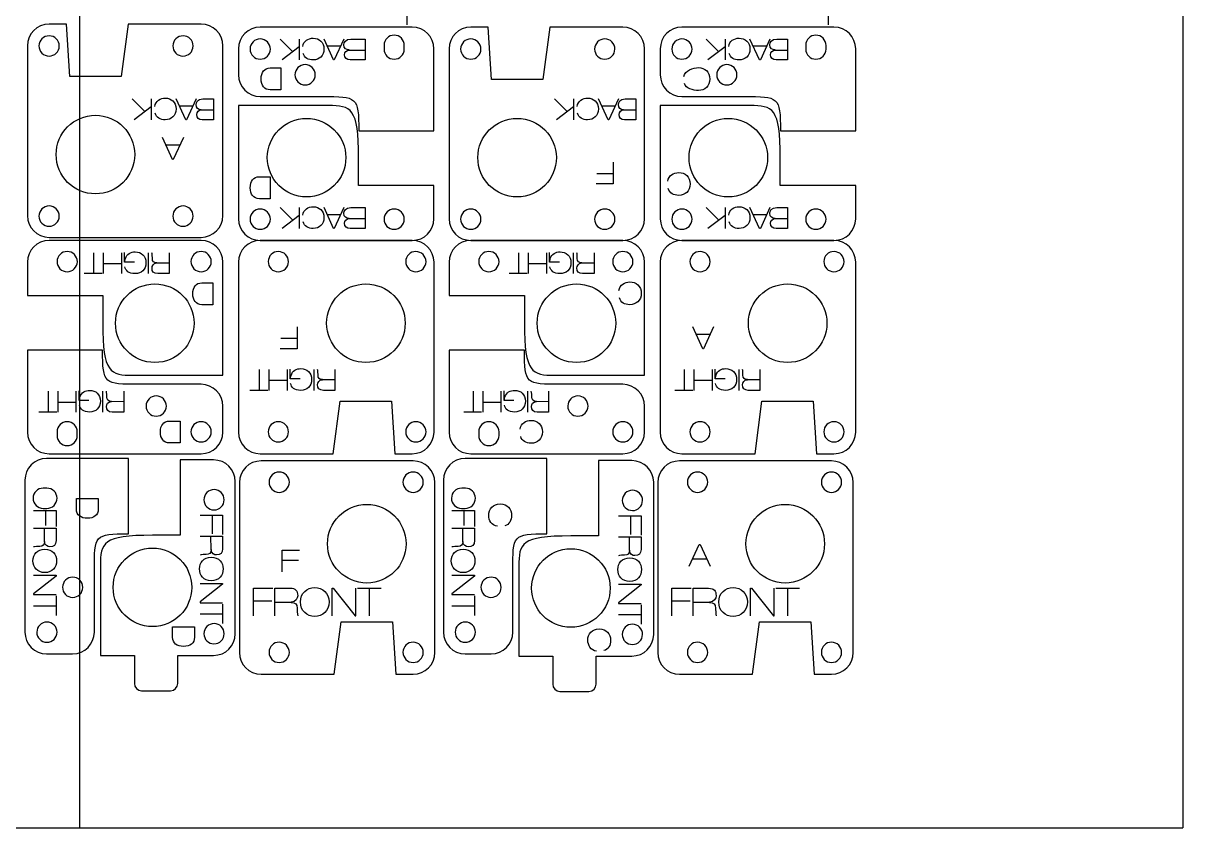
# Model space of a CAD drawing. Header units: millimetres. Extents: x 0 to 305, y -305 to 0.
# Drawn here: x 144.6 to 304.8, y -304.8 to -193.7 of the extents above; entities that cross this region are included whole.
import ezdxf

# ---------------------------------------------------------------- set-up
doc = ezdxf.new("R2010")
doc.units = ezdxf.units.MM
doc.layers.add('CUTS', color=1, linetype='Continuous', true_color=0xff0000)
doc.layers.add('TEXT', color=5, linetype='Continuous', true_color=0x0000ff)
doc.layers.add('laser bed referance', color=3, linetype='Continuous', lineweight=25, true_color=0x00ff00)
doc.layers.add('Referance lines', color=2, linetype='Continuous', lineweight=25, true_color=0xffff00)

msp = doc.modelspace()

# ---------------------------------------------------------------- linework, layer by layer
at = {"layer": 'CUTS', "color": 1, "lineweight": 25, "true_color": 0xff0000}
for points in [[(151.08, -201.03), (150.62, -193.79), (148.22, -193.79)], [(169.21, -193.79), (159.12, -193.79), (158.16, -201.03), (151.08, -201.03), (151.08, -201.03)], [(198.38, -194.21), (177.38, -194.21)], [(208.86, -194.21), (206.46, -194.21)], [(227.46, -194.21), (217.36, -194.21)], [(256.62, -194.21), (235.63, -194.21)], [(145.22, -196.78), (145.22, -220.25)], [(172.21, -220.25), (172.21, -196.78)], [(194.48, -196.73), (194.48, -197.24)], [(197.28, -197.25), (197.28, -196.74), (197.28, -196.74)], [(252.72, -196.73), (252.72, -197.24)], [(255.52, -197.25), (255.52, -196.74), (255.52, -196.74)], [(174.38, -197.21), (174.38, -200.8)], [(190.98, -208.52), (201.37, -208.52), (201.37, -197.21)], [(203.46, -197.21), (203.46, -220.67)], [(230.46, -220.67), (230.46, -197.21)], [(232.63, -197.21), (232.63, -200.8)], [(249.22, -208.52), (259.62, -208.52), (259.62, -197.21)], [(216.4, -201.46), (209.33, -201.46), (209.33, -201.46)], [(177.38, -203.8), (185.97, -203.8), (185.97, -203.8)], [(235.62, -203.8), (244.21, -203.8), (244.21, -203.8)], [(174.38, -205.05), (174.38, -220.67)], [(186.78, -205.05), (174.38, -205.05), (174.38, -205.05)], [(232.63, -205.05), (232.63, -220.67)], [(245.02, -205.05), (232.63, -205.05), (232.63, -205.05)], [(201.37, -220.67), (201.37, -216.07), (190.97, -216.07), (190.97, -212.24)], [(259.62, -220.67), (259.62, -216.07), (249.21, -216.07), (249.21, -212.24)], [(148.22, -223.25), (169.21, -223.25)], [(169.21, -223.67), (148.22, -223.67)], [(198.38, -223.67), (177.38, -223.67)], [(177.38, -223.67), (198.38, -223.67)], [(227.46, -223.67), (206.46, -223.67)], [(206.46, -223.67), (227.46, -223.67)], [(256.62, -223.67), (235.62, -223.67)], [(235.63, -223.67), (256.62, -223.67)], [(145.22, -226.67), (145.22, -231.28), (155.62, -231.28), (155.62, -235.1)], [(172.21, -242.29), (172.21, -226.67)], [(174.38, -226.67), (174.38, -250.14)], [(201.38, -250.14), (201.38, -226.67)], [(203.46, -226.67), (203.46, -231.28), (213.87, -231.28), (213.87, -235.1)], [(230.46, -242.29), (230.46, -226.67)], [(232.62, -226.67), (232.62, -250.14)], [(259.62, -250.14), (259.62, -226.67)], [(155.61, -238.83), (145.22, -238.83), (145.22, -250.14)], [(213.86, -238.83), (203.46, -238.83), (203.46, -250.14)], [(159.81, -242.29), (172.21, -242.29), (172.21, -242.29)], [(218.06, -242.29), (230.46, -242.29), (230.46, -242.29)], [(169.21, -243.55), (160.63, -243.55), (160.63, -243.55)], [(227.46, -243.55), (218.87, -243.55), (218.87, -243.55)], [(172.21, -250.14), (172.21, -246.55)], [(177.38, -253.14), (187.47, -253.14), (188.44, -245.89), (195.51, -245.89), (195.51, -245.89)], [(195.51, -245.89), (195.97, -253.14), (198.38, -253.14)], [(230.46, -250.14), (230.46, -246.55)], [(235.62, -253.14), (245.72, -253.14), (246.68, -245.89), (253.75, -245.89), (253.75, -245.89)], [(253.75, -245.89), (254.22, -253.14), (256.62, -253.14)], [(149.32, -250.1), (149.32, -250.61), (149.32, -250.61)], [(152.11, -250.62), (152.11, -250.11)], [(207.56, -250.1), (207.56, -250.61), (207.56, -250.61)], [(210.36, -250.62), (210.36, -250.11)], [(159.19, -264.18), (159.19, -253.79), (147.88, -253.79)], [(148.22, -253.14), (169.21, -253.14)], [(170.93, -253.99), (166.32, -253.99), (166.32, -264.4), (162.5, -264.4)], [(198.49, -254.13), (177.5, -254.13)], [(216.98, -264.18), (216.98, -253.79), (205.67, -253.79)], [(206.46, -253.14), (227.46, -253.14)], [(228.72, -254.09), (224.11, -254.09), (224.11, -264.49), (220.28, -264.49)], [(256.28, -254.13), (235.28, -254.13)], [(144.88, -256.79), (144.88, -277.78)], [(173.93, -277.99), (173.93, -256.99)], [(174.5, -257.13), (174.5, -280.6)], [(201.49, -280.6), (201.49, -257.13)], [(202.67, -256.79), (202.67, -277.78)], [(231.72, -278.08), (231.72, -257.08)], [(232.28, -257.13), (232.28, -280.6)], [(259.28, -280.6), (259.28, -257.13)], [(147.92, -257.89), (147.41, -257.89), (147.41, -257.89)], [(205.71, -257.89), (205.2, -257.89), (205.2, -257.89)], [(155.31, -268.59), (155.31, -280.99), (160, -280.99), (160, -280.99)], [(213.1, -268.68), (213.1, -281.08), (217.79, -281.08), (217.79, -281.08)], [(154.47, -277.78), (154.47, -269.2), (154.47, -269.2)], [(212.26, -277.78), (212.26, -269.2), (212.26, -269.2)], [(177.5, -283.6), (187.59, -283.6), (188.55, -276.35), (195.63, -276.35), (195.63, -276.35)], [(195.63, -276.35), (196.09, -283.6), (198.49, -283.6)], [(235.28, -283.6), (245.38, -283.6), (246.34, -276.35), (253.41, -276.35), (253.41, -276.35)], [(253.41, -276.35), (253.88, -283.6), (256.28, -283.6)], [(147.88, -280.78), (151.47, -280.78)], [(160, -280.99), (159.99, -280.99), (159.99, -284.86)], [(165.99, -284.86), (165.99, -280.99), (170.93, -280.99)], [(205.67, -280.78), (209.26, -280.78)], [(217.79, -281.08), (217.77, -281.08), (217.77, -284.96)], [(223.77, -284.96), (223.77, -281.08), (228.72, -281.08)], [(160.99, -285.86), (164.99, -285.86)], [(218.77, -285.96), (222.77, -285.96)]]:
    msp.add_lwpolyline(points, dxfattribs=at)
for points in [[(148.22, -193.79), (146.56, -193.79), (145.22, -195.13), (145.22, -196.78)], [(172.21, -196.78), (172.21, -195.13), (170.87, -193.79), (169.21, -193.79)], [(177.38, -194.21), (175.72, -194.21), (174.38, -195.55), (174.38, -197.21)], [(195.88, -195.33), (195.11, -195.33), (194.48, -195.95), (194.48, -196.73)], [(197.28, -196.74), (197.28, -195.96), (196.65, -195.33), (195.88, -195.33)], [(201.37, -197.21), (201.37, -195.55), (200.03, -194.21), (198.38, -194.21)], [(206.46, -194.21), (204.8, -194.21), (203.46, -195.55), (203.46, -197.21)], [(209.33, -201.46), (209.33, -201.46), (208.86, -194.21), (208.86, -194.21)], [(217.36, -194.21), (217.36, -194.21), (216.4, -201.46), (216.4, -201.46)], [(230.46, -197.21), (230.46, -195.55), (229.11, -194.21), (227.46, -194.21)], [(235.63, -194.21), (233.97, -194.21), (232.63, -195.55), (232.63, -197.21)], [(254.13, -195.33), (253.35, -195.33), (252.72, -195.95), (252.72, -196.73)], [(255.52, -196.74), (255.52, -195.96), (254.9, -195.33), (254.13, -195.33)], [(259.62, -197.21), (259.62, -195.55), (258.28, -194.21), (256.62, -194.21)], [(146.82, -196.81), (146.81, -197.59), (147.44, -198.22), (148.21, -198.22)], [(148.22, -195.42), (147.45, -195.42), (146.82, -196.04), (146.82, -196.81)], [(148.21, -198.22), (148.98, -198.22), (149.61, -197.6), (149.62, -196.82)], [(149.62, -196.82), (149.62, -196.05), (148.99, -195.42), (148.22, -195.42)], [(166.72, -195.42), (165.94, -195.42), (165.32, -196.04), (165.31, -196.81)], [(165.31, -196.81), (165.31, -197.59), (165.93, -198.22), (166.71, -198.22)], [(166.71, -198.22), (167.48, -198.22), (168.11, -197.6), (168.11, -196.82)], [(168.11, -196.82), (168.12, -196.05), (167.49, -195.42), (166.72, -195.42)], [(177.38, -195.84), (176.61, -195.84), (175.98, -196.47), (175.98, -197.24)], [(178.78, -197.25), (178.78, -196.48), (178.16, -195.85), (177.38, -195.84)], [(206.47, -195.84), (205.69, -195.84), (205.06, -196.47), (205.06, -197.24)], [(207.86, -197.25), (207.86, -196.48), (207.24, -195.85), (206.47, -195.84)], [(224.96, -195.84), (224.19, -195.84), (223.56, -196.46), (223.56, -197.24)], [(226.36, -197.25), (226.36, -196.47), (225.74, -195.85), (224.96, -195.84)], [(235.63, -195.84), (234.86, -195.84), (234.23, -196.47), (234.23, -197.24)], [(237.02, -197.25), (237.03, -196.48), (236.4, -195.85), (235.63, -195.84)], [(175.98, -197.24), (175.98, -198.01), (176.6, -198.64), (177.37, -198.64)], [(177.37, -198.64), (178.15, -198.65), (178.78, -198.02), (178.78, -197.25)], [(194.48, -197.24), (194.47, -198.01), (195.1, -198.64), (195.87, -198.64)], [(195.87, -198.64), (196.65, -198.64), (197.27, -198.02), (197.28, -197.25)], [(205.06, -197.24), (205.06, -198.01), (205.68, -198.64), (206.46, -198.64)], [(206.46, -198.64), (207.23, -198.65), (207.86, -198.02), (207.86, -197.25)], [(223.56, -197.24), (223.55, -198.01), (224.18, -198.64), (224.95, -198.64)], [(224.95, -198.64), (225.73, -198.65), (226.35, -198.02), (226.36, -197.25)], [(234.23, -197.24), (234.22, -198.01), (234.85, -198.64), (235.62, -198.64)], [(235.62, -198.64), (236.39, -198.65), (237.02, -198.02), (237.02, -197.25)], [(252.72, -197.24), (252.72, -198.01), (253.34, -198.64), (254.12, -198.64)], [(254.12, -198.64), (254.89, -198.64), (255.52, -198.02), (255.52, -197.25)], [(183.58, -199.4), (182.81, -199.4), (182.18, -200.02), (182.18, -200.79)], [(184.98, -200.8), (184.98, -200.03), (184.36, -199.4), (183.58, -199.4)], [(241.83, -199.4), (241.06, -199.4), (240.43, -200.02), (240.42, -200.79)], [(243.22, -200.8), (243.23, -200.03), (242.6, -199.4), (241.83, -199.4)], [(174.38, -200.8), (174.38, -202.45), (175.72, -203.8), (177.38, -203.8)], [(182.18, -200.79), (182.17, -201.57), (182.8, -202.2), (183.57, -202.2)], [(183.57, -202.2), (184.35, -202.2), (184.97, -201.58), (184.98, -200.8)], [(232.63, -200.8), (232.63, -202.45), (233.97, -203.8), (235.62, -203.8)], [(240.42, -200.79), (240.42, -201.57), (241.05, -202.2), (241.82, -202.2)], [(241.82, -202.2), (242.59, -202.2), (243.22, -201.58), (243.22, -200.8)], [(185.97, -203.8), (190.77, -203.8), (190.98, -203.8), (190.98, -208.52)], [(244.21, -203.8), (249.01, -203.8), (249.22, -203.8), (249.22, -208.52)], [(149.19, -211.82), (149.19, -208.82), (151.62, -206.39), (154.61, -206.39)], [(154.61, -206.39), (157.61, -206.39), (160.04, -208.82), (160.04, -211.82)], [(190.97, -212.24), (190.97, -205.33), (189.91, -205.05), (186.78, -205.05)], [(249.21, -212.24), (249.21, -205.33), (248.16, -205.05), (245.02, -205.05)], [(178.35, -212.24), (178.35, -209.25), (180.78, -206.82), (183.78, -206.82)], [(183.78, -206.82), (186.77, -206.82), (189.2, -209.25), (189.2, -212.24)], [(207.43, -212.24), (207.43, -209.25), (209.86, -206.82), (212.86, -206.82)], [(212.86, -206.82), (215.86, -206.82), (218.28, -209.25), (218.28, -212.24)], [(236.6, -212.24), (236.6, -209.25), (239.03, -206.82), (242.02, -206.82)], [(242.02, -206.82), (245.02, -206.82), (247.45, -209.25), (247.45, -212.24)], [(154.61, -217.24), (151.62, -217.24), (149.19, -214.82), (149.19, -211.82)], [(160.04, -211.82), (160.04, -214.82), (157.61, -217.24), (154.61, -217.24)], [(183.78, -217.67), (180.78, -217.67), (178.35, -215.24), (178.35, -212.24)], [(189.2, -212.24), (189.2, -215.24), (186.77, -217.67), (183.78, -217.67)], [(212.86, -217.67), (209.86, -217.67), (207.43, -215.24), (207.43, -212.24)], [(218.28, -212.24), (218.28, -215.24), (215.86, -217.67), (212.86, -217.67)], [(242.02, -217.67), (239.03, -217.67), (236.6, -215.24), (236.6, -212.24)], [(247.45, -212.24), (247.45, -215.24), (245.02, -217.67), (242.02, -217.67)], [(148.22, -218.92), (147.45, -218.92), (146.82, -219.54), (146.82, -220.31)], [(149.62, -220.33), (149.62, -219.55), (148.99, -218.92), (148.22, -218.92)], [(166.72, -218.92), (165.94, -218.92), (165.31, -219.54), (165.31, -220.31)], [(168.11, -220.33), (168.12, -219.55), (167.49, -218.92), (166.72, -218.92)], [(177.38, -219.34), (176.61, -219.34), (175.98, -219.96), (175.98, -220.74)], [(178.78, -220.75), (178.78, -219.97), (178.16, -219.34), (177.38, -219.34)], [(195.88, -219.34), (195.11, -219.34), (194.48, -219.96), (194.48, -220.74)], [(197.28, -220.75), (197.28, -219.97), (196.65, -219.34), (195.88, -219.34)], [(206.47, -219.34), (205.69, -219.34), (205.06, -219.96), (205.06, -220.74)], [(207.86, -220.75), (207.86, -219.97), (207.24, -219.34), (206.47, -219.34)], [(224.96, -219.34), (224.19, -219.34), (223.56, -219.96), (223.56, -220.74)], [(226.36, -220.75), (226.36, -219.97), (225.74, -219.34), (224.96, -219.34)], [(235.63, -219.34), (234.86, -219.34), (234.23, -219.96), (234.23, -220.74)], [(237.02, -220.75), (237.03, -219.97), (236.4, -219.34), (235.63, -219.34)], [(254.13, -219.34), (253.35, -219.34), (252.72, -219.96), (252.72, -220.74)], [(255.52, -220.75), (255.52, -219.97), (254.9, -219.34), (254.13, -219.34)], [(145.22, -220.25), (145.22, -221.91), (146.56, -223.25), (148.22, -223.25)], [(146.82, -220.31), (146.81, -221.09), (147.44, -221.72), (148.21, -221.72)], [(148.21, -221.72), (148.98, -221.72), (149.61, -221.1), (149.62, -220.33)], [(165.31, -220.31), (165.31, -221.09), (165.94, -221.72), (166.71, -221.72)], [(166.71, -221.72), (167.48, -221.72), (168.11, -221.1), (168.11, -220.33)], [(169.21, -223.25), (170.87, -223.25), (172.21, -221.91), (172.21, -220.25)], [(174.38, -220.67), (174.38, -222.33), (175.72, -223.67), (177.38, -223.67)], [(175.98, -220.74), (175.98, -221.51), (176.6, -222.14), (177.37, -222.14)], [(177.37, -222.14), (178.15, -222.15), (178.78, -221.52), (178.78, -220.75)], [(194.48, -220.74), (194.47, -221.51), (195.1, -222.14), (195.87, -222.14)], [(195.87, -222.14), (196.64, -222.15), (197.27, -221.52), (197.28, -220.75)], [(198.38, -223.67), (200.03, -223.67), (201.37, -222.33), (201.37, -220.67)], [(203.46, -220.67), (203.46, -222.33), (204.8, -223.67), (206.46, -223.67)], [(205.06, -220.74), (205.06, -221.51), (205.68, -222.14), (206.46, -222.14)], [(206.46, -222.14), (207.23, -222.15), (207.86, -221.52), (207.86, -220.75)], [(223.56, -220.74), (223.55, -221.51), (224.18, -222.14), (224.95, -222.14)], [(224.95, -222.14), (225.73, -222.15), (226.36, -221.52), (226.36, -220.75)], [(227.46, -223.67), (229.11, -223.67), (230.46, -222.33), (230.46, -220.67)], [(232.63, -220.67), (232.63, -222.33), (233.97, -223.67), (235.63, -223.67)], [(234.23, -220.74), (234.22, -221.51), (234.85, -222.14), (235.62, -222.14)], [(235.62, -222.14), (236.39, -222.15), (237.02, -221.52), (237.02, -220.75)], [(252.72, -220.74), (252.72, -221.51), (253.34, -222.14), (254.12, -222.14)], [(254.12, -222.14), (254.89, -222.15), (255.52, -221.52), (255.52, -220.75)], [(256.62, -223.67), (258.28, -223.67), (259.62, -222.33), (259.62, -220.67)], [(148.22, -223.67), (146.56, -223.67), (145.22, -225.02), (145.22, -226.67)], [(172.21, -226.67), (172.21, -225.02), (170.87, -223.67), (169.21, -223.67)], [(177.38, -223.67), (175.72, -223.67), (174.38, -225.02), (174.38, -226.67)], [(201.38, -226.67), (201.38, -225.02), (200.03, -223.67), (198.38, -223.67)], [(206.46, -223.67), (204.8, -223.67), (203.46, -225.02), (203.46, -226.67)], [(230.46, -226.67), (230.46, -225.02), (229.11, -223.67), (227.46, -223.67)], [(235.62, -223.67), (233.97, -223.67), (232.62, -225.02), (232.62, -226.67)], [(259.62, -226.67), (259.62, -225.02), (258.28, -223.67), (256.62, -223.67)], [(150.72, -225.2), (149.95, -225.2), (149.32, -225.83), (149.32, -226.6)], [(152.12, -226.61), (152.12, -225.84), (151.49, -225.21), (150.72, -225.2)], [(169.22, -225.2), (168.45, -225.2), (167.82, -225.83), (167.81, -226.6)], [(170.61, -226.61), (170.62, -225.84), (169.99, -225.21), (169.22, -225.2)], [(179.88, -225.21), (179.11, -225.2), (178.48, -225.83), (178.48, -226.6)], [(181.28, -226.61), (181.28, -225.84), (180.66, -225.21), (179.88, -225.21)], [(198.88, -225.21), (198.11, -225.2), (197.48, -225.83), (197.48, -226.6)], [(200.28, -226.61), (200.28, -225.84), (199.65, -225.21), (198.88, -225.21)], [(208.96, -225.2), (208.19, -225.2), (207.56, -225.83), (207.56, -226.6)], [(210.36, -226.61), (210.36, -225.84), (209.74, -225.21), (208.96, -225.2)], [(227.46, -225.2), (226.69, -225.2), (226.06, -225.83), (226.06, -226.6)], [(228.86, -226.61), (228.86, -225.84), (228.24, -225.21), (227.46, -225.2)], [(238.13, -225.21), (237.36, -225.2), (236.73, -225.83), (236.72, -226.6)], [(239.52, -226.61), (239.53, -225.84), (238.9, -225.21), (238.13, -225.21)], [(256.63, -225.21), (255.85, -225.2), (255.22, -225.83), (255.22, -226.6)], [(258.02, -226.61), (258.02, -225.84), (257.4, -225.21), (256.63, -225.21)], [(149.32, -226.6), (149.31, -227.37), (149.94, -228), (150.71, -228)], [(150.71, -228), (151.48, -228.01), (152.11, -227.38), (152.12, -226.61)], [(167.81, -226.6), (167.81, -227.37), (168.44, -228), (169.21, -228)], [(169.21, -228), (169.98, -228.01), (170.61, -227.38), (170.61, -226.61)], [(178.48, -226.6), (178.48, -227.37), (179.1, -228), (179.87, -228)], [(179.87, -228), (180.65, -228.01), (181.28, -227.38), (181.28, -226.61)], [(197.48, -226.6), (197.47, -227.37), (198.1, -228), (198.87, -228)], [(198.87, -228), (199.65, -228.01), (200.27, -227.38), (200.28, -226.61)], [(207.56, -226.6), (207.56, -227.37), (208.18, -228), (208.96, -228)], [(208.96, -228), (209.73, -228.01), (210.36, -227.38), (210.36, -226.61)], [(226.06, -226.6), (226.05, -227.37), (226.68, -228), (227.45, -228)], [(227.45, -228), (228.23, -228.01), (228.86, -227.38), (228.86, -226.61)], [(236.72, -226.6), (236.72, -227.37), (237.35, -228), (238.12, -228)], [(238.12, -228), (238.89, -228.01), (239.52, -227.38), (239.52, -226.61)], [(255.22, -226.6), (255.22, -227.37), (255.84, -228), (256.62, -228)], [(256.62, -228), (257.39, -228.01), (258.02, -227.38), (258.02, -226.61)], [(157.39, -235.1), (157.39, -232.11), (159.82, -229.68), (162.81, -229.68)], [(162.81, -229.68), (165.81, -229.68), (168.24, -232.11), (168.24, -235.1)], [(186.55, -235.11), (186.55, -232.11), (188.98, -229.68), (191.98, -229.68)], [(191.98, -229.68), (194.97, -229.68), (197.4, -232.11), (197.4, -235.11)], [(215.63, -235.1), (215.63, -232.11), (218.06, -229.68), (221.06, -229.68)], [(221.06, -229.68), (224.05, -229.68), (226.48, -232.11), (226.48, -235.1)], [(244.8, -235.11), (244.8, -232.11), (247.23, -229.68), (250.22, -229.68)], [(250.22, -229.68), (253.22, -229.68), (255.65, -232.11), (255.65, -235.11)], [(155.62, -235.1), (155.62, -242.01), (156.68, -242.29), (159.81, -242.29)], [(162.81, -240.53), (159.82, -240.53), (157.39, -238.1), (157.39, -235.1)], [(168.24, -235.1), (168.24, -238.1), (165.81, -240.53), (162.81, -240.53)], [(191.98, -240.53), (188.98, -240.53), (186.55, -238.1), (186.55, -235.11)], [(197.4, -235.11), (197.4, -238.1), (194.97, -240.53), (191.98, -240.53)], [(213.87, -235.1), (213.87, -242.01), (214.92, -242.29), (218.06, -242.29)], [(221.06, -240.53), (218.06, -240.53), (215.63, -238.1), (215.63, -235.1)], [(226.48, -235.1), (226.48, -238.1), (224.05, -240.53), (221.06, -240.53)], [(250.22, -240.53), (247.23, -240.53), (244.8, -238.1), (244.8, -235.11)], [(255.65, -235.11), (255.65, -238.1), (253.22, -240.53), (250.22, -240.53)], [(160.63, -243.55), (155.82, -243.55), (155.61, -243.55), (155.61, -238.83)], [(218.87, -243.55), (214.07, -243.55), (213.86, -243.55), (213.86, -238.83)], [(172.21, -246.55), (172.21, -244.89), (170.87, -243.55), (169.21, -243.55)], [(230.46, -246.55), (230.46, -244.89), (229.11, -243.55), (227.46, -243.55)], [(163.02, -245.15), (162.24, -245.15), (161.62, -245.77), (161.61, -246.54)], [(161.61, -246.54), (161.61, -247.32), (162.24, -247.95), (163.01, -247.95)], [(163.01, -247.95), (163.78, -247.95), (164.41, -247.33), (164.41, -246.55)], [(164.41, -246.55), (164.42, -245.78), (163.79, -245.15), (163.02, -245.15)], [(219.86, -246.54), (219.85, -247.32), (220.48, -247.95), (221.25, -247.95)], [(221.26, -245.15), (220.49, -245.15), (219.86, -245.77), (219.86, -246.54)], [(221.25, -247.95), (222.03, -247.95), (222.65, -247.33), (222.66, -246.55)], [(222.66, -246.55), (222.66, -245.78), (222.04, -245.15), (221.26, -245.15)], [(150.72, -248.71), (149.95, -248.7), (149.32, -249.33), (149.32, -250.1)], [(152.11, -250.11), (152.12, -249.34), (151.49, -248.71), (150.72, -248.71)], [(169.22, -248.71), (168.45, -248.7), (167.82, -249.33), (167.81, -250.1)], [(170.61, -250.11), (170.62, -249.34), (169.99, -248.71), (169.22, -248.71)], [(179.88, -248.71), (179.11, -248.7), (178.48, -249.33), (178.48, -250.1)], [(181.28, -250.11), (181.28, -249.34), (180.66, -248.71), (179.88, -248.71)], [(198.88, -248.71), (198.11, -248.7), (197.48, -249.33), (197.48, -250.1)], [(200.28, -250.11), (200.28, -249.34), (199.65, -248.71), (198.88, -248.71)], [(208.96, -248.71), (208.19, -248.7), (207.56, -249.33), (207.56, -250.1)], [(210.36, -250.11), (210.36, -249.34), (209.74, -248.71), (208.96, -248.71)], [(227.46, -248.71), (226.69, -248.7), (226.06, -249.33), (226.06, -250.1)], [(228.86, -250.11), (228.86, -249.34), (228.24, -248.71), (227.46, -248.71)], [(238.13, -248.71), (237.36, -248.7), (236.73, -249.33), (236.72, -250.1)], [(239.52, -250.11), (239.53, -249.34), (238.9, -248.71), (238.13, -248.71)], [(256.63, -248.71), (255.85, -248.7), (255.22, -249.33), (255.22, -250.1)], [(258.02, -250.11), (258.02, -249.34), (257.4, -248.71), (256.63, -248.71)], [(145.22, -250.14), (145.22, -251.8), (146.56, -253.14), (148.22, -253.14)], [(149.32, -250.61), (149.31, -251.38), (149.94, -252.01), (150.71, -252.02)], [(150.71, -252.02), (151.48, -252.02), (152.11, -251.39), (152.11, -250.62)], [(167.81, -250.1), (167.81, -250.87), (168.44, -251.5), (169.21, -251.5)], [(169.21, -251.5), (169.98, -251.51), (170.61, -250.88), (170.61, -250.11)], [(169.21, -253.14), (170.87, -253.14), (172.21, -251.8), (172.21, -250.14)], [(174.38, -250.14), (174.38, -251.8), (175.72, -253.14), (177.38, -253.14)], [(178.48, -250.1), (178.48, -250.87), (179.1, -251.5), (179.87, -251.5)], [(179.87, -251.5), (180.65, -251.51), (181.28, -250.88), (181.28, -250.11)], [(197.48, -250.1), (197.47, -250.87), (198.1, -251.5), (198.87, -251.5)], [(198.38, -253.14), (200.03, -253.14), (201.38, -251.8), (201.38, -250.14)], [(198.87, -251.5), (199.65, -251.51), (200.27, -250.88), (200.28, -250.11)], [(203.46, -250.14), (203.46, -251.8), (204.8, -253.14), (206.46, -253.14)], [(207.56, -250.61), (207.56, -251.38), (208.18, -252.01), (208.95, -252.02)], [(208.95, -252.02), (209.73, -252.02), (210.36, -251.39), (210.36, -250.62)], [(226.06, -250.1), (226.05, -250.87), (226.68, -251.5), (227.45, -251.5)], [(227.45, -251.5), (228.23, -251.51), (228.85, -250.88), (228.86, -250.11)], [(227.46, -253.14), (229.11, -253.14), (230.46, -251.8), (230.46, -250.14)], [(232.62, -250.14), (232.62, -251.8), (233.97, -253.14), (235.62, -253.14)], [(236.72, -250.1), (236.72, -250.87), (237.35, -251.5), (238.12, -251.5)], [(238.12, -251.5), (238.89, -251.51), (239.52, -250.88), (239.52, -250.11)], [(255.22, -250.1), (255.22, -250.87), (255.84, -251.5), (256.62, -251.5)], [(256.62, -251.5), (257.39, -251.51), (258.02, -250.88), (258.02, -250.11)], [(256.62, -253.14), (258.28, -253.14), (259.62, -251.8), (259.62, -250.14)], [(147.88, -253.79), (146.23, -253.79), (144.88, -255.13), (144.88, -256.79)], [(173.93, -256.99), (173.93, -255.33), (172.59, -253.99), (170.93, -253.99)], [(177.5, -254.13), (175.84, -254.13), (174.5, -255.48), (174.5, -257.13)], [(201.49, -257.13), (201.49, -255.48), (200.15, -254.13), (198.49, -254.13)], [(205.67, -253.79), (204.01, -253.79), (202.67, -255.13), (202.67, -256.79)], [(231.72, -257.08), (231.72, -255.43), (230.37, -254.09), (228.72, -254.09)], [(235.28, -254.13), (233.62, -254.13), (232.28, -255.48), (232.28, -257.13)], [(259.28, -257.13), (259.28, -255.48), (257.94, -254.13), (256.28, -254.13)], [(180, -255.67), (179.23, -255.66), (178.6, -256.29), (178.6, -257.06)], [(181.4, -257.07), (181.4, -256.3), (180.77, -255.67), (180, -255.67)], [(198.5, -255.67), (197.73, -255.66), (197.1, -256.29), (197.09, -257.06)], [(199.89, -257.07), (199.9, -256.3), (199.27, -255.67), (198.5, -255.67)], [(237.79, -255.67), (237.01, -255.66), (236.38, -256.29), (236.38, -257.06)], [(239.18, -257.07), (239.19, -256.3), (238.56, -255.67), (237.79, -255.67)], [(256.28, -255.67), (255.51, -255.66), (254.88, -256.29), (254.88, -257.06)], [(257.68, -257.07), (257.68, -256.3), (257.06, -255.67), (256.28, -255.67)], [(178.6, -257.06), (178.59, -257.83), (179.22, -258.46), (179.99, -258.47)], [(179.99, -258.47), (180.76, -258.47), (181.39, -257.84), (181.4, -257.07)], [(197.09, -257.06), (197.09, -257.83), (197.72, -258.46), (198.49, -258.47)], [(198.49, -258.47), (199.26, -258.47), (199.89, -257.84), (199.89, -257.07)], [(236.38, -257.06), (236.38, -257.83), (237, -258.46), (237.78, -258.47)], [(237.78, -258.47), (238.55, -258.47), (239.18, -257.84), (239.18, -257.07)], [(254.88, -257.06), (254.88, -257.83), (255.5, -258.46), (256.28, -258.47)], [(256.28, -258.47), (257.05, -258.47), (257.68, -257.84), (257.68, -257.07)], [(146.01, -259.28), (146, -260.05), (146.63, -260.68), (147.4, -260.69)], [(147.41, -257.89), (146.64, -257.88), (146.01, -258.51), (146.01, -259.28)], [(147.91, -260.69), (148.68, -260.69), (149.31, -260.06), (149.32, -259.29)], [(149.32, -259.29), (149.32, -258.52), (148.69, -257.89), (147.92, -257.89)], [(171, -258.09), (170.23, -258.09), (169.6, -258.71), (169.6, -259.49)], [(172.4, -259.5), (172.4, -258.72), (171.78, -258.09), (171, -258.09)], [(205.2, -257.89), (204.42, -257.88), (203.79, -258.51), (203.79, -259.28)], [(203.79, -259.28), (203.79, -260.05), (204.41, -260.68), (205.19, -260.69)], [(205.7, -260.69), (206.47, -260.69), (207.1, -260.06), (207.1, -259.29)], [(207.1, -259.29), (207.1, -258.52), (206.48, -257.89), (205.71, -257.89)], [(228.79, -258.18), (228.02, -258.18), (227.39, -258.81), (227.38, -259.58)], [(230.18, -259.59), (230.19, -258.82), (229.56, -258.19), (228.79, -258.18)], [(169.6, -259.49), (169.6, -260.26), (170.22, -260.89), (170.99, -260.89)], [(170.99, -260.89), (171.77, -260.89), (172.4, -260.27), (172.4, -259.5)], [(186.67, -265.57), (186.67, -262.57), (189.1, -260.14), (192.09, -260.14)], [(192.09, -260.14), (195.09, -260.14), (197.52, -262.57), (197.52, -265.57)], [(227.38, -259.58), (227.38, -260.35), (228.01, -260.98), (228.78, -260.98)], [(228.78, -260.98), (229.55, -260.99), (230.18, -260.36), (230.18, -259.59)], [(244.46, -265.57), (244.46, -262.57), (246.88, -260.14), (249.88, -260.14)], [(249.88, -260.14), (252.88, -260.14), (255.31, -262.57), (255.31, -265.57)], [(154.47, -269.2), (154.47, -264.39), (154.47, -264.18), (159.19, -264.18)], [(212.26, -269.2), (212.26, -264.39), (212.26, -264.18), (216.98, -264.18)], [(162.5, -264.4), (155.59, -264.4), (155.31, -265.45), (155.31, -268.59)], [(192.09, -270.99), (189.1, -270.99), (186.67, -268.56), (186.67, -265.57)], [(197.52, -265.57), (197.52, -268.56), (195.09, -270.99), (192.09, -270.99)], [(220.28, -264.49), (213.37, -264.49), (213.1, -265.55), (213.1, -268.68)], [(249.88, -270.99), (246.88, -270.99), (244.46, -268.56), (244.46, -265.57)], [(255.31, -265.57), (255.31, -268.56), (252.88, -270.99), (249.88, -270.99)], [(157.07, -271.59), (157.07, -268.59), (159.5, -266.16), (162.5, -266.16)], [(162.5, -266.16), (165.49, -266.16), (167.92, -268.59), (167.92, -271.59)], [(214.86, -271.68), (214.86, -268.69), (217.29, -266.26), (220.28, -266.26)], [(220.28, -266.26), (223.28, -266.26), (225.71, -268.69), (225.71, -271.68)], [(151.48, -270.18), (150.7, -270.18), (150.08, -270.81), (150.07, -271.58)], [(152.87, -271.59), (152.88, -270.82), (152.25, -270.19), (151.48, -270.18)], [(209.26, -270.18), (208.49, -270.18), (207.86, -270.81), (207.86, -271.58)], [(210.66, -271.59), (210.66, -270.82), (210.04, -270.19), (209.26, -270.18)], [(150.07, -271.58), (150.07, -272.35), (150.69, -272.98), (151.47, -272.98)], [(151.47, -272.98), (152.24, -272.99), (152.87, -272.36), (152.87, -271.59)], [(162.5, -277.01), (159.5, -277.01), (157.07, -274.59), (157.07, -271.59)], [(167.92, -271.59), (167.92, -274.59), (165.49, -277.01), (162.5, -277.01)], [(207.86, -271.58), (207.85, -272.35), (208.48, -272.98), (209.25, -272.98)], [(209.25, -272.98), (210.03, -272.99), (210.66, -272.36), (210.66, -271.59)], [(220.28, -277.11), (217.29, -277.11), (214.86, -274.68), (214.86, -271.68)], [(225.71, -271.68), (225.71, -274.68), (223.28, -277.11), (220.28, -277.11)], [(147.92, -276.38), (147.15, -276.38), (146.52, -277.01), (146.52, -277.78)], [(149.32, -277.79), (149.32, -277.02), (148.69, -276.39), (147.92, -276.38)], [(171, -276.59), (170.23, -276.59), (169.6, -277.21), (169.6, -277.99)], [(172.4, -277.99), (172.4, -277.22), (171.78, -276.59), (171, -276.59)], [(205.71, -276.38), (204.93, -276.38), (204.31, -277.01), (204.3, -277.78)], [(207.1, -277.79), (207.1, -277.02), (206.48, -276.39), (205.71, -276.38)], [(228.79, -276.68), (228.02, -276.68), (227.39, -277.3), (227.38, -278.08)], [(230.18, -278.09), (230.19, -277.31), (229.56, -276.68), (228.79, -276.68)], [(144.88, -277.78), (144.88, -279.44), (146.23, -280.78), (147.88, -280.78)], [(146.52, -277.78), (146.51, -278.55), (147.14, -279.18), (147.91, -279.18)], [(147.91, -279.18), (148.69, -279.19), (149.31, -278.56), (149.32, -277.79)], [(151.47, -280.78), (153.13, -280.78), (154.47, -279.44), (154.47, -277.78)], [(169.6, -277.99), (169.6, -278.76), (170.22, -279.39), (170.99, -279.39)], [(170.93, -280.99), (172.59, -280.99), (173.93, -279.65), (173.93, -277.99)], [(170.99, -279.39), (171.77, -279.39), (172.4, -278.77), (172.4, -277.99)], [(202.67, -277.78), (202.67, -279.44), (204.01, -280.78), (205.67, -280.78)], [(204.3, -277.78), (204.3, -278.55), (204.92, -279.18), (205.7, -279.18)], [(205.7, -279.18), (206.47, -279.19), (207.1, -278.56), (207.1, -277.79)], [(209.26, -280.78), (210.91, -280.78), (212.26, -279.44), (212.26, -277.78)], [(227.38, -278.08), (227.38, -278.85), (228.01, -279.48), (228.78, -279.48)], [(228.72, -281.08), (230.37, -281.08), (231.72, -279.74), (231.72, -278.08)], [(228.78, -279.48), (229.55, -279.48), (230.18, -278.86), (230.18, -278.09)], [(180, -279.17), (179.23, -279.16), (178.6, -279.79), (178.6, -280.56)], [(181.4, -280.57), (181.4, -279.8), (180.77, -279.17), (180, -279.17)], [(198.5, -279.17), (197.73, -279.16), (197.1, -279.79), (197.09, -280.56)], [(199.89, -280.57), (199.9, -279.8), (199.27, -279.17), (198.5, -279.17)], [(237.79, -279.17), (237.01, -279.16), (236.39, -279.79), (236.38, -280.56)], [(239.18, -280.57), (239.19, -279.8), (238.56, -279.17), (237.79, -279.17)], [(256.28, -279.17), (255.51, -279.16), (254.88, -279.79), (254.88, -280.56)], [(257.68, -280.57), (257.68, -279.8), (257.06, -279.17), (256.28, -279.17)], [(174.5, -280.6), (174.5, -282.26), (175.84, -283.6), (177.5, -283.6)], [(178.6, -280.56), (178.59, -281.33), (179.22, -281.96), (179.99, -281.97)], [(179.99, -281.97), (180.77, -281.97), (181.39, -281.34), (181.4, -280.57)], [(197.09, -280.56), (197.09, -281.33), (197.72, -281.96), (198.49, -281.97)], [(198.49, -281.97), (199.26, -281.97), (199.89, -281.34), (199.89, -280.57)], [(198.49, -283.6), (200.15, -283.6), (201.49, -282.26), (201.49, -280.6)], [(232.28, -280.6), (232.28, -282.26), (233.62, -283.6), (235.28, -283.6)], [(236.38, -280.56), (236.38, -281.33), (237, -281.96), (237.78, -281.97)], [(237.78, -281.97), (238.55, -281.97), (239.18, -281.34), (239.18, -280.57)], [(254.88, -280.56), (254.88, -281.33), (255.5, -281.96), (256.28, -281.97)], [(256.28, -281.97), (257.05, -281.97), (257.68, -281.34), (257.68, -280.57)], [(256.28, -283.6), (257.94, -283.6), (259.28, -282.26), (259.28, -280.6)], [(159.99, -284.86), (159.99, -285.42), (160.44, -285.86), (160.99, -285.86)], [(164.99, -285.86), (165.54, -285.86), (165.99, -285.42), (165.99, -284.86)], [(217.77, -284.96), (217.77, -285.51), (218.22, -285.96), (218.77, -285.96)], [(222.77, -285.96), (223.33, -285.96), (223.77, -285.51), (223.77, -284.96)]]:
    msp.add_open_spline(points, degree=3, dxfattribs=at)
at = {"layer": 'laser bed referance'}
for p in [(304.8, 0), (0, -304.8)]:
    msp.add_line(p, (304.8, -304.8), dxfattribs=at)
at = {"layer": 'Referance lines'}
msp.add_line((152.4, 0), (152.4, -304.8), dxfattribs=at)
at = {"layer": 'TEXT', "color": 5, "lineweight": 25, "true_color": 0x0000ff}
for points in [[(197.63, -190.38), (197.63, -193.88)], [(255.8, -190.38), (255.8, -193.88)], [(181.88, -197.61), (180.12, -195.87)], [(182.75, -196.94), (180.39, -198.74)], [(182.75, -195.87), (182.75, -198.74)], [(188.93, -195.87), (187.61, -198.74), (187.51, -198.74), (186.19, -195.87)], [(186.63, -196.82), (188.5, -196.82)], [(189.9, -195.87), (191.85, -195.87), (191.85, -198.74), (191.85, -198.74)], [(240.71, -197.61), (238.96, -195.87)], [(241.58, -196.94), (239.22, -198.74)], [(241.58, -195.87), (241.58, -198.74)], [(247.77, -195.87), (246.45, -198.74), (246.34, -198.74), (245.02, -195.87)], [(245.46, -196.82), (247.34, -196.82)], [(248.73, -195.87), (250.19, -195.87), (250.19, -198.74), (250.19, -198.74)], [(189.66, -197.38), (189.66, -197.37)], [(189.66, -197.38), (191.85, -197.38)], [(248.49, -197.38), (248.49, -197.37)], [(248.49, -197.38), (250.19, -197.38)], [(178.76, -199.85), (180.24, -199.85), (180.24, -202.88), (180.24, -202.88)], [(191.85, -198.74), (189.79, -198.74)], [(250.19, -198.74), (248.63, -198.74)], [(180.24, -202.88), (178.76, -202.88)], [(161.45, -205.88), (159.7, -204.14)], [(162.32, -204.14), (162.32, -207.01)], [(168.51, -204.14), (167.19, -207.01), (167.08, -207.01), (165.76, -204.14)], [(169.47, -204.14), (170.93, -204.14), (170.93, -207.01), (170.93, -207.01)], [(219.78, -205.88), (218.03, -204.14)], [(220.66, -204.14), (220.66, -207.01)], [(226.84, -204.14), (225.52, -207.01), (225.42, -207.01), (224.1, -204.14)], [(227.8, -204.14), (229.26, -204.14), (229.26, -207.01), (229.26, -207.01)], [(162.32, -205.21), (159.96, -207.01)], [(166.2, -205.09), (168.08, -205.09)], [(169.23, -205.65), (169.23, -205.64)], [(169.23, -205.65), (170.93, -205.65)], [(220.66, -205.21), (218.3, -207.01)], [(224.53, -205.09), (226.41, -205.09)], [(227.56, -205.65), (227.56, -205.64)], [(227.56, -205.65), (229.26, -205.65)], [(170.93, -207.01), (169.37, -207.01)], [(229.26, -207.01), (227.7, -207.01)], [(166.76, -209.46), (165.37, -212.48), (165.26, -212.48), (163.87, -209.46)], [(164.33, -210.45), (166.31, -210.45)], [(226.13, -212.85), (226.13, -215.87), (223.78, -215.87)], [(226.13, -214.47), (223.88, -214.47)], [(177.27, -214.88), (178.75, -214.88), (178.75, -217.91), (178.75, -217.91)], [(178.75, -217.91), (177.27, -217.91)], [(181.88, -220.89), (180.12, -219.15)], [(182.75, -219.15), (182.75, -222.02)], [(188.93, -219.15), (187.61, -222.02), (187.51, -222.02), (186.19, -219.15)], [(189.9, -219.15), (191.85, -219.15), (191.85, -222.02), (191.85, -222.02)], [(240.71, -220.89), (238.96, -219.15)], [(241.58, -219.15), (241.58, -222.02)], [(247.77, -219.15), (246.45, -222.02), (246.34, -222.02), (245.02, -219.15)], [(248.73, -219.15), (250.19, -219.15), (250.19, -222.02), (250.19, -222.02)], [(182.75, -220.22), (180.39, -222.02)], [(186.63, -220.1), (188.5, -220.1)], [(189.66, -220.66), (189.66, -220.65)], [(189.66, -220.66), (191.85, -220.66)], [(241.58, -220.22), (239.22, -222.02)], [(245.46, -220.1), (247.34, -220.1)], [(248.49, -220.66), (248.49, -220.65)], [(248.49, -220.66), (250.19, -220.66)], [(191.85, -222.02), (189.79, -222.02)], [(250.19, -222.02), (248.63, -222.02)], [(154.36, -225.39), (154.36, -228.23)], [(155.75, -228.26), (155.75, -225.39)], [(158.21, -225.39), (158.21, -228.26)], [(160, -226.67), (158.65, -226.67), (158.65, -225.32)], [(161.95, -228.26), (161.95, -225.39)], [(164.8, -225.39), (164.8, -228.26), (163.22, -228.26)], [(213.05, -225.39), (213.05, -228.23)], [(214.44, -228.26), (214.44, -225.39)], [(216.91, -225.39), (216.91, -228.26)], [(218.7, -226.67), (217.34, -226.67), (217.34, -225.32)], [(220.64, -228.26), (220.64, -225.39)], [(223.49, -225.39), (223.49, -228.26), (221.91, -228.26)], [(158.21, -226.92), (155.75, -226.92)], [(163.11, -226.79), (163.11, -226.78), (164.8, -226.78)], [(216.91, -226.92), (214.44, -226.92)], [(221.8, -226.79), (221.81, -226.78), (223.49, -226.78)], [(155.56, -228.26), (153.08, -228.26)], [(214.25, -228.26), (211.77, -228.26)], [(169.33, -229.53), (170.81, -229.53), (170.81, -232.55), (170.81, -232.55)], [(170.81, -232.55), (169.33, -232.55)], [(182.47, -235.62), (182.47, -238.64), (180.11, -238.64)], [(240, -235.62), (238.61, -238.64), (238.5, -238.64), (237.11, -235.62)], [(237.57, -236.62), (239.55, -236.62)], [(182.47, -237.24), (180.21, -237.24)], [(177.24, -241.5), (177.24, -244.35)], [(178.63, -244.38), (178.63, -241.5)], [(181.09, -241.5), (181.09, -244.38)], [(182.88, -242.79), (181.53, -242.79), (181.53, -241.44)], [(184.83, -244.38), (184.83, -241.5)], [(187.68, -241.5), (187.68, -244.38), (186.1, -244.38)], [(235.93, -241.5), (235.93, -244.35)], [(237.32, -244.38), (237.32, -241.5)], [(239.79, -241.5), (239.79, -244.38)], [(241.58, -242.79), (240.23, -242.79), (240.23, -241.44)], [(243.52, -244.38), (243.52, -241.5)], [(246.37, -241.5), (246.37, -244.38), (244.79, -244.38)], [(181.09, -243.04), (178.63, -243.04)], [(185.99, -242.91), (185.99, -242.9), (187.68, -242.89)], [(239.79, -243.04), (237.32, -243.04)], [(244.68, -242.91), (244.69, -242.9), (246.37, -242.89)], [(148.07, -244.5), (148.07, -247.35)], [(149.47, -247.38), (149.47, -244.5)], [(151.93, -244.5), (151.93, -247.38)], [(153.72, -245.79), (152.37, -245.79), (152.37, -244.44)], [(155.66, -247.38), (155.66, -244.5)], [(158.52, -244.5), (158.52, -247.38), (156.94, -247.38)], [(178.44, -244.38), (175.96, -244.38)], [(206.77, -244.5), (206.77, -247.35)], [(208.16, -247.38), (208.16, -244.5)], [(210.62, -244.5), (210.62, -247.38)], [(212.41, -245.79), (211.06, -245.79), (211.06, -244.44)], [(214.36, -247.38), (214.36, -244.5)], [(217.21, -244.5), (217.21, -247.38), (215.63, -247.38)], [(237.13, -244.38), (234.65, -244.38)], [(151.93, -246.04), (149.47, -246.04)], [(156.83, -245.91), (156.83, -245.9), (158.52, -245.89)], [(210.62, -246.04), (208.16, -246.04)], [(215.52, -245.91), (215.52, -245.9), (217.21, -245.89)], [(149.27, -247.38), (146.8, -247.38)], [(207.96, -247.38), (205.49, -247.38)], [(164.85, -248.62), (166.33, -248.62), (166.33, -251.64), (166.33, -251.64)], [(166.33, -251.64), (164.85, -251.64)], [(151.99, -260.79), (151.99, -259.32), (155.01, -259.32), (155.01, -259.32)], [(155.01, -259.32), (155.01, -260.79)], [(146.05, -260.99), (149.18, -260.99), (149.18, -263.19)], [(147.4, -260.69), (147.91, -260.69)], [(147.73, -260.99), (147.73, -263.06)], [(203.84, -260.99), (206.97, -260.99), (206.97, -263.19)], [(205.19, -260.69), (205.7, -260.69)], [(205.51, -260.99), (205.51, -263.06)], [(169.06, -261.61), (172.18, -261.61), (172.18, -264.3)], [(170.73, -261.61), (170.73, -264.18)], [(226.84, -261.7), (229.97, -261.7), (229.97, -264.4)], [(228.52, -261.7), (228.52, -264.27)], [(146.05, -263.42), (149.18, -263.42), (149.18, -265.14)], [(147.58, -265.26), (147.57, -265.25), (147.57, -263.42)], [(203.84, -263.42), (206.97, -263.42), (206.97, -265.14)], [(205.37, -265.26), (205.36, -265.25), (205.35, -263.42)], [(169.06, -264.53), (172.18, -264.53), (172.18, -266.25)], [(170.58, -266.37), (170.57, -264.53)], [(226.84, -264.63), (229.97, -264.63), (229.97, -266.35)], [(228.36, -266.46), (228.36, -264.63)], [(236.62, -268.68), (238.01, -265.66), (238.12, -265.66), (239.51, -268.68)], [(170.59, -266.37), (170.58, -266.37)], [(180.43, -269.46), (180.43, -266.44), (182.78, -266.44)], [(228.37, -266.47), (228.36, -266.46)], [(180.43, -267.85), (182.68, -267.85)], [(239.05, -267.68), (237.07, -267.68)], [(146.05, -269.92), (149.18, -269.92), (149.18, -270.04), (146.05, -272.5), (146.05, -272.6), (149.18, -272.6)], [(203.84, -269.92), (206.97, -269.92), (206.97, -270.03), (203.84, -272.5), (203.84, -272.6), (206.97, -272.6)], [(169.06, -271.04), (172.18, -271.04), (172.18, -271.15), (169.06, -273.61), (169.06, -273.72), (172.18, -273.72)], [(176.46, -275.51), (176.46, -271.7), (179.13, -271.7)], [(179.41, -275.51), (179.41, -271.7), (181.5, -271.7)], [(187.33, -275.51), (187.33, -271.7), (187.47, -271.7), (190.47, -275.51), (190.59, -275.51), (190.59, -271.7)], [(190.81, -271.7), (194.09, -271.7)], [(192.46, -275.51), (192.46, -271.7)], [(226.84, -271.13), (229.97, -271.13), (229.97, -271.24), (226.84, -273.71), (226.84, -273.81), (229.97, -273.81)], [(234.24, -275.51), (234.24, -271.71), (236.91, -271.71)], [(237.19, -275.51), (237.19, -271.71), (239.29, -271.71)], [(245.11, -275.51), (245.11, -271.71), (245.25, -271.71), (248.25, -275.51), (248.38, -275.51), (248.38, -271.71)], [(248.6, -271.71), (251.88, -271.71)], [(250.25, -275.51), (250.25, -271.71)], [(149.18, -272.78), (149.18, -275.48)], [(176.46, -273.47), (178.97, -273.47)], [(181.65, -273.65), (181.64, -273.66), (179.41, -273.67)], [(206.97, -272.78), (206.97, -275.48)], [(234.24, -273.47), (236.76, -273.47)], [(239.43, -273.65), (239.43, -273.66), (237.19, -273.67)], [(146.05, -274.14), (149.18, -274.14)], [(169.06, -275.25), (172.18, -275.25)], [(172.18, -273.9), (172.18, -276.59)], [(203.84, -274.14), (206.97, -274.14)], [(226.84, -275.35), (229.97, -275.35)], [(229.97, -273.99), (229.97, -276.69)], [(165.28, -278.49), (165.28, -277.02), (168.3, -277.02), (168.3, -277.02)], [(168.3, -277.02), (168.3, -278.49)]]:
    msp.add_lwpolyline(points, dxfattribs=at)
for points in [[(183.25, -196.9), (183.33, -196.13), (184.02, -195.74), (184.69, -195.74)], [(184.69, -195.74), (185.51, -195.74), (186.18, -196.29), (186.18, -197.24)], [(188.93, -196.65), (188.93, -196.32), (189.15, -195.87), (189.9, -195.87)], [(189.66, -197.37), (189.28, -197.36), (188.93, -197.16), (188.93, -196.65)], [(242.08, -196.9), (242.16, -196.13), (242.86, -195.74), (243.52, -195.74)], [(243.52, -195.74), (244.34, -195.74), (245.01, -196.29), (245.01, -197.24)], [(247.77, -196.65), (247.77, -196.32), (247.98, -195.87), (248.73, -195.87)], [(248.49, -197.37), (248.12, -197.36), (247.77, -197.15), (247.77, -196.65)], [(184.69, -198.74), (184.01, -198.74), (183.47, -198.47), (183.32, -197.84)], [(186.18, -197.24), (186.18, -198.19), (185.51, -198.74), (184.69, -198.74)], [(189.02, -198.03), (189.02, -197.69), (189.32, -197.37), (189.66, -197.38)], [(189.79, -198.74), (189.34, -198.74), (189.02, -198.5), (189.02, -198.03)], [(243.52, -198.74), (242.84, -198.74), (242.3, -198.47), (242.15, -197.84)], [(245.01, -197.24), (245.01, -198.19), (244.34, -198.74), (243.52, -198.74)], [(247.85, -198.03), (247.85, -197.69), (248.15, -197.37), (248.49, -197.38)], [(248.63, -198.74), (248.17, -198.74), (247.85, -198.5), (247.85, -198.03)], [(177.5, -201.37), (177.5, -200.46), (177.93, -199.85), (178.76, -199.85)], [(235.89, -201.03), (235.98, -200.22), (237.21, -199.81), (237.9, -199.81)], [(237.9, -199.81), (238.77, -199.81), (239.47, -200.39), (239.47, -201.39)], [(178.76, -202.88), (177.93, -202.88), (177.5, -202.27), (177.5, -201.37)], [(239.47, -201.39), (239.47, -202.39), (238.77, -202.97), (237.9, -202.97)], [(237.9, -202.97), (237.19, -202.97), (236.12, -202.68), (235.96, -202.02)], [(162.82, -205.17), (162.91, -204.4), (163.6, -204.01), (164.26, -204.01)], [(164.26, -204.01), (165.08, -204.01), (165.75, -204.56), (165.75, -205.51)], [(168.51, -204.92), (168.51, -204.59), (168.72, -204.14), (169.47, -204.14)], [(169.23, -205.64), (168.86, -205.63), (168.51, -205.43), (168.51, -204.92)], [(221.15, -205.17), (221.24, -204.4), (221.93, -204.01), (222.59, -204.01)], [(222.59, -204.01), (223.41, -204.01), (224.08, -204.56), (224.08, -205.51)], [(226.84, -204.92), (226.84, -204.59), (227.05, -204.14), (227.8, -204.14)], [(227.56, -205.64), (227.19, -205.63), (226.84, -205.42), (226.84, -204.92)], [(164.26, -207.01), (163.58, -207.01), (163.04, -206.74), (162.89, -206.11)], [(165.75, -205.51), (165.75, -206.46), (165.08, -207.01), (164.26, -207.01)], [(168.6, -206.3), (168.6, -205.96), (168.89, -205.64), (169.23, -205.65)], [(169.37, -207.01), (168.91, -207.01), (168.6, -206.77), (168.6, -206.3)], [(222.59, -207.01), (221.91, -207.01), (221.37, -206.74), (221.22, -206.11)], [(224.08, -205.51), (224.08, -206.46), (223.41, -207.01), (222.59, -207.01)], [(226.93, -206.3), (226.93, -205.96), (227.23, -205.64), (227.56, -205.65)], [(227.7, -207.01), (227.25, -207.01), (226.93, -206.77), (226.93, -206.3)], [(233.66, -215.51), (233.75, -214.7), (234.48, -214.3), (235.18, -214.3)], [(235.18, -214.3), (236.04, -214.3), (236.74, -214.88), (236.74, -215.87)], [(176.01, -216.39), (176.01, -215.49), (176.44, -214.88), (177.27, -214.88)], [(236.74, -215.87), (236.74, -216.87), (236.04, -217.45), (235.18, -217.45)], [(177.27, -217.91), (176.44, -217.91), (176.01, -217.3), (176.01, -216.39)], [(235.18, -217.45), (234.46, -217.45), (233.9, -217.16), (233.74, -216.5)], [(183.25, -220.18), (183.33, -219.41), (184.02, -219.02), (184.69, -219.02)], [(184.69, -219.02), (185.51, -219.02), (186.18, -219.57), (186.18, -220.52)], [(188.93, -219.93), (188.93, -219.6), (189.15, -219.15), (189.9, -219.15)], [(242.08, -220.18), (242.16, -219.41), (242.86, -219.02), (243.52, -219.02)], [(243.52, -219.02), (244.34, -219.02), (245.01, -219.57), (245.01, -220.52)], [(247.77, -219.93), (247.77, -219.6), (247.98, -219.15), (248.73, -219.15)], [(186.18, -220.52), (186.18, -221.47), (185.51, -222.02), (184.69, -222.02)], [(189.66, -220.65), (189.28, -220.64), (188.93, -220.44), (188.93, -219.93)], [(189.02, -221.31), (189.02, -220.97), (189.32, -220.65), (189.66, -220.66)], [(245.01, -220.52), (245.01, -221.47), (244.34, -222.02), (243.52, -222.02)], [(248.49, -220.65), (248.12, -220.64), (247.77, -220.44), (247.77, -219.93)], [(247.85, -221.31), (247.85, -220.97), (248.15, -220.65), (248.49, -220.66)], [(184.69, -222.02), (184.01, -222.02), (183.47, -221.75), (183.32, -221.12)], [(189.79, -222.02), (189.34, -222.02), (189.02, -221.78), (189.02, -221.31)], [(243.52, -222.02), (242.84, -222.02), (242.3, -221.75), (242.15, -221.12)], [(248.63, -222.02), (248.17, -222.02), (247.85, -221.78), (247.85, -221.31)], [(158.75, -226.19), (158.95, -225.53), (159.51, -225.26), (160.11, -225.26)], [(160.11, -225.26), (160.93, -225.26), (161.6, -225.81), (161.6, -226.76)], [(162.48, -226.18), (162.48, -226.07), (162.47, -225.5), (162.41, -225.39)], [(217.44, -226.19), (217.64, -225.53), (218.2, -225.26), (218.8, -225.26)], [(218.8, -225.26), (219.62, -225.26), (220.29, -225.81), (220.29, -226.76)], [(221.17, -226.18), (221.17, -226.07), (221.16, -225.5), (221.11, -225.39)], [(158.65, -226.67), (158.69, -226.33), (158.75, -226.19), (158.75, -226.19)], [(160.11, -228.26), (159.21, -228.26), (158.8, -227.86), (158.69, -227.3)], [(161.6, -226.76), (161.6, -227.71), (160.93, -228.26), (160.11, -228.26)], [(162.43, -227.47), (162.43, -227.2), (162.61, -226.82), (163.11, -226.79)], [(163.11, -226.78), (162.67, -226.78), (162.48, -226.57), (162.48, -226.18)], [(217.34, -226.67), (217.39, -226.33), (217.44, -226.19), (217.44, -226.19)], [(218.8, -228.26), (217.9, -228.26), (217.49, -227.86), (217.39, -227.3)], [(220.29, -226.76), (220.29, -227.71), (219.62, -228.26), (218.8, -228.26)], [(221.12, -227.47), (221.12, -227.2), (221.3, -226.82), (221.8, -226.79)], [(221.81, -226.78), (221.36, -226.78), (221.17, -226.57), (221.17, -226.18)], [(163.22, -228.26), (162.64, -228.26), (162.43, -227.98), (162.43, -227.47)], [(221.91, -228.26), (221.34, -228.26), (221.12, -227.98), (221.12, -227.47)], [(168.07, -231.04), (168.07, -230.14), (168.5, -229.53), (169.33, -229.53)], [(226.92, -230.61), (227.01, -229.8), (227.73, -229.4), (228.43, -229.4)], [(228.43, -229.4), (229.3, -229.4), (230, -229.97), (230, -230.97)], [(169.33, -232.55), (168.5, -232.55), (168.07, -231.94), (168.07, -231.04)], [(228.43, -232.55), (227.72, -232.55), (227.15, -232.26), (226.99, -231.6)], [(230, -230.97), (230, -231.97), (229.3, -232.55), (228.43, -232.55)], [(181.63, -242.31), (181.83, -241.65), (182.39, -241.38), (182.99, -241.38)], [(182.99, -241.38), (183.81, -241.38), (184.48, -241.93), (184.48, -242.88)], [(185.36, -242.3), (185.36, -242.19), (185.35, -241.62), (185.29, -241.5)], [(240.33, -242.31), (240.52, -241.65), (241.08, -241.38), (241.68, -241.38)], [(241.68, -241.38), (242.5, -241.38), (243.17, -241.93), (243.17, -242.88)], [(244.05, -242.3), (244.05, -242.19), (244.04, -241.62), (243.99, -241.5)], [(181.53, -242.79), (181.58, -242.45), (181.63, -242.31), (181.63, -242.31)], [(182.99, -244.38), (182.09, -244.38), (181.68, -243.98), (181.58, -243.42)], [(184.48, -242.88), (184.48, -243.82), (183.81, -244.38), (182.99, -244.38)], [(185.31, -243.59), (185.31, -243.32), (185.49, -242.94), (185.99, -242.91)], [(185.99, -242.9), (185.55, -242.9), (185.36, -242.69), (185.36, -242.3)], [(240.23, -242.79), (240.27, -242.45), (240.33, -242.31), (240.33, -242.31)], [(241.68, -244.38), (240.78, -244.38), (240.37, -243.98), (240.27, -243.42)], [(243.17, -242.88), (243.17, -243.82), (242.5, -244.38), (241.68, -244.38)], [(244, -243.59), (244, -243.32), (244.18, -242.94), (244.68, -242.91)], [(244.69, -242.9), (244.24, -242.9), (244.05, -242.69), (244.05, -242.3)], [(152.47, -245.31), (152.67, -244.65), (153.23, -244.38), (153.83, -244.38)], [(153.83, -244.38), (154.65, -244.38), (155.31, -244.93), (155.31, -245.88)], [(156.2, -245.3), (156.2, -245.19), (156.19, -244.62), (156.13, -244.5)], [(186.1, -244.38), (185.52, -244.38), (185.31, -244.1), (185.31, -243.59)], [(211.16, -245.31), (211.36, -244.65), (211.92, -244.38), (212.52, -244.38)], [(212.52, -244.38), (213.34, -244.38), (214.01, -244.93), (214.01, -245.88)], [(214.89, -245.3), (214.89, -245.19), (214.88, -244.62), (214.82, -244.5)], [(244.79, -244.38), (244.22, -244.38), (244, -244.1), (244, -243.59)], [(152.37, -245.79), (152.41, -245.45), (152.47, -245.31), (152.47, -245.31)], [(153.83, -247.38), (152.93, -247.38), (152.52, -246.98), (152.41, -246.42)], [(155.31, -245.88), (155.31, -246.82), (154.65, -247.38), (153.83, -247.38)], [(156.14, -246.59), (156.14, -246.32), (156.33, -245.94), (156.83, -245.91)], [(156.94, -247.38), (156.36, -247.38), (156.14, -247.1), (156.14, -246.59)], [(156.83, -245.9), (156.39, -245.9), (156.2, -245.69), (156.2, -245.3)], [(211.06, -245.79), (211.1, -245.45), (211.16, -245.31), (211.16, -245.31)], [(212.52, -247.38), (211.62, -247.38), (211.21, -246.98), (211.1, -246.42)], [(214.01, -245.88), (214.01, -246.82), (213.34, -247.38), (212.52, -247.38)], [(214.84, -246.59), (214.84, -246.32), (215.02, -245.94), (215.52, -245.91)], [(215.63, -247.38), (215.05, -247.38), (214.84, -247.1), (214.84, -246.59)], [(215.52, -245.9), (215.08, -245.9), (214.89, -245.69), (214.89, -245.3)], [(163.59, -250.13), (163.59, -249.23), (164.02, -248.62), (164.85, -248.62)], [(213.28, -249.74), (213.37, -248.93), (214.1, -248.53), (214.8, -248.53)], [(214.8, -248.53), (215.66, -248.53), (216.36, -249.11), (216.36, -250.11)], [(164.85, -251.64), (164.02, -251.64), (163.59, -251.03), (163.59, -250.13)], [(214.8, -251.68), (214.08, -251.68), (213.52, -251.39), (213.36, -250.74)], [(216.36, -250.11), (216.36, -251.1), (215.66, -251.68), (214.8, -251.68)], [(153.5, -262.05), (152.6, -262.05), (151.99, -261.63), (151.99, -260.79)], [(155.01, -260.79), (155.01, -261.63), (154.4, -262.05), (153.5, -262.05)], [(208.94, -261.64), (208.94, -260.77), (209.52, -260.07), (210.52, -260.07)], [(210.52, -260.07), (211.52, -260.07), (212.09, -260.77), (212.09, -261.64)], [(210.15, -263.15), (209.34, -263.06), (208.94, -262.33), (208.94, -261.64)], [(212.09, -261.64), (212.09, -262.35), (211.8, -262.92), (211.15, -263.08)], [(147.57, -265.25), (147.57, -265.73), (147.35, -265.94), (146.92, -265.94)], [(148.33, -266), (148.03, -266), (147.61, -265.8), (147.58, -265.26)], [(149.18, -265.14), (149.18, -265.76), (148.88, -266), (148.33, -266)], [(205.36, -265.25), (205.36, -265.73), (205.13, -265.94), (204.7, -265.94)], [(206.11, -266), (205.82, -266), (205.4, -265.8), (205.37, -265.26)], [(206.97, -265.14), (206.97, -265.76), (206.67, -266), (206.11, -266)], [(145.98, -267.93), (145.98, -267.04), (146.58, -266.31), (147.62, -266.31)], [(146.92, -265.94), (146.8, -265.94), (146.18, -265.95), (146.05, -266.01)], [(147.62, -266.31), (148.65, -266.31), (149.25, -267.04), (149.25, -267.93)], [(168.99, -269.05), (168.99, -268.16), (169.59, -267.43), (170.62, -267.43)], [(169.92, -267.06), (169.81, -267.06), (169.18, -267.07), (169.06, -267.13)], [(170.58, -266.37), (170.57, -266.85), (170.35, -267.06), (169.92, -267.06)], [(171.33, -267.12), (171.03, -267.12), (170.62, -266.92), (170.59, -266.37)], [(170.62, -267.43), (171.66, -267.43), (172.26, -268.16), (172.26, -269.05)], [(172.18, -266.25), (172.18, -266.88), (171.89, -267.12), (171.33, -267.12)], [(203.77, -267.93), (203.77, -267.04), (204.37, -266.31), (205.4, -266.31)], [(204.7, -265.94), (204.59, -265.94), (203.97, -265.95), (203.84, -266.01)], [(205.4, -266.31), (206.44, -266.31), (207.04, -267.04), (207.04, -267.93)], [(227.71, -267.15), (227.59, -267.15), (226.97, -267.16), (226.84, -267.22)], [(228.36, -266.46), (228.36, -266.94), (228.14, -267.15), (227.71, -267.15)], [(229.12, -267.21), (228.82, -267.21), (228.4, -267.01), (228.37, -266.47)], [(229.97, -266.35), (229.97, -266.97), (229.67, -267.21), (229.12, -267.21)], [(147.62, -269.55), (146.58, -269.55), (145.98, -268.83), (145.98, -267.93)], [(149.25, -267.93), (149.25, -268.83), (148.65, -269.55), (147.62, -269.55)], [(170.62, -270.67), (169.59, -270.67), (168.99, -269.94), (168.99, -269.05)], [(172.26, -269.05), (172.26, -269.94), (171.66, -270.67), (170.62, -270.67)], [(205.4, -269.55), (204.37, -269.55), (203.77, -268.83), (203.77, -267.93)], [(207.04, -267.93), (207.04, -268.83), (206.44, -269.55), (205.4, -269.55)], [(226.77, -269.14), (226.77, -268.25), (227.37, -267.52), (228.41, -267.52)], [(228.41, -267.52), (229.44, -267.52), (230.04, -268.25), (230.04, -269.14)], [(228.41, -270.76), (227.37, -270.76), (226.77, -270.04), (226.77, -269.14)], [(230.04, -269.14), (230.04, -270.04), (229.44, -270.76), (228.41, -270.76)], [(181.5, -271.7), (182.27, -271.7), (182.55, -272.07), (182.55, -272.74)], [(182.94, -273.61), (182.94, -272.35), (183.82, -271.62), (184.91, -271.62)], [(184.91, -271.62), (186, -271.62), (186.88, -272.35), (186.88, -273.61)], [(239.29, -271.71), (240.05, -271.71), (240.34, -272.07), (240.34, -272.74)], [(240.72, -273.61), (240.72, -272.35), (241.61, -271.62), (242.69, -271.62)], [(242.69, -271.62), (243.78, -271.62), (244.67, -272.35), (244.67, -273.61)], [(181.64, -273.66), (182.23, -273.67), (182.48, -273.94), (182.48, -274.46)], [(182.55, -272.74), (182.55, -273.11), (182.31, -273.61), (181.65, -273.65)], [(184.91, -275.6), (183.82, -275.6), (182.94, -274.87), (182.94, -273.61)], [(186.88, -273.61), (186.88, -274.87), (186, -275.6), (184.91, -275.6)], [(240.34, -272.74), (240.34, -273.11), (240.09, -273.61), (239.43, -273.65)], [(239.43, -273.66), (240.01, -273.67), (240.27, -273.94), (240.27, -274.46)], [(242.69, -275.6), (241.61, -275.6), (240.72, -274.87), (240.72, -273.61)], [(244.67, -273.61), (244.67, -274.87), (243.78, -275.6), (242.69, -275.6)], [(182.48, -274.46), (182.48, -274.6), (182.49, -275.36), (182.57, -275.51)], [(240.27, -274.46), (240.27, -274.6), (240.28, -275.36), (240.36, -275.51)], [(166.79, -279.75), (165.89, -279.75), (165.28, -279.32), (165.28, -278.49)], [(168.3, -278.49), (168.3, -279.32), (167.69, -279.75), (166.79, -279.75)], [(222.62, -278.89), (222.62, -278.02), (223.2, -277.32), (224.19, -277.32)], [(224.19, -277.32), (225.19, -277.32), (225.77, -278.02), (225.77, -278.89)], [(223.83, -280.4), (223.02, -280.31), (222.62, -279.59), (222.62, -278.89)], [(225.77, -278.89), (225.77, -279.6), (225.48, -280.17), (224.83, -280.33)]]:
    msp.add_open_spline(points, degree=3, dxfattribs=at)

doc.saveas('drawing.dxf')
